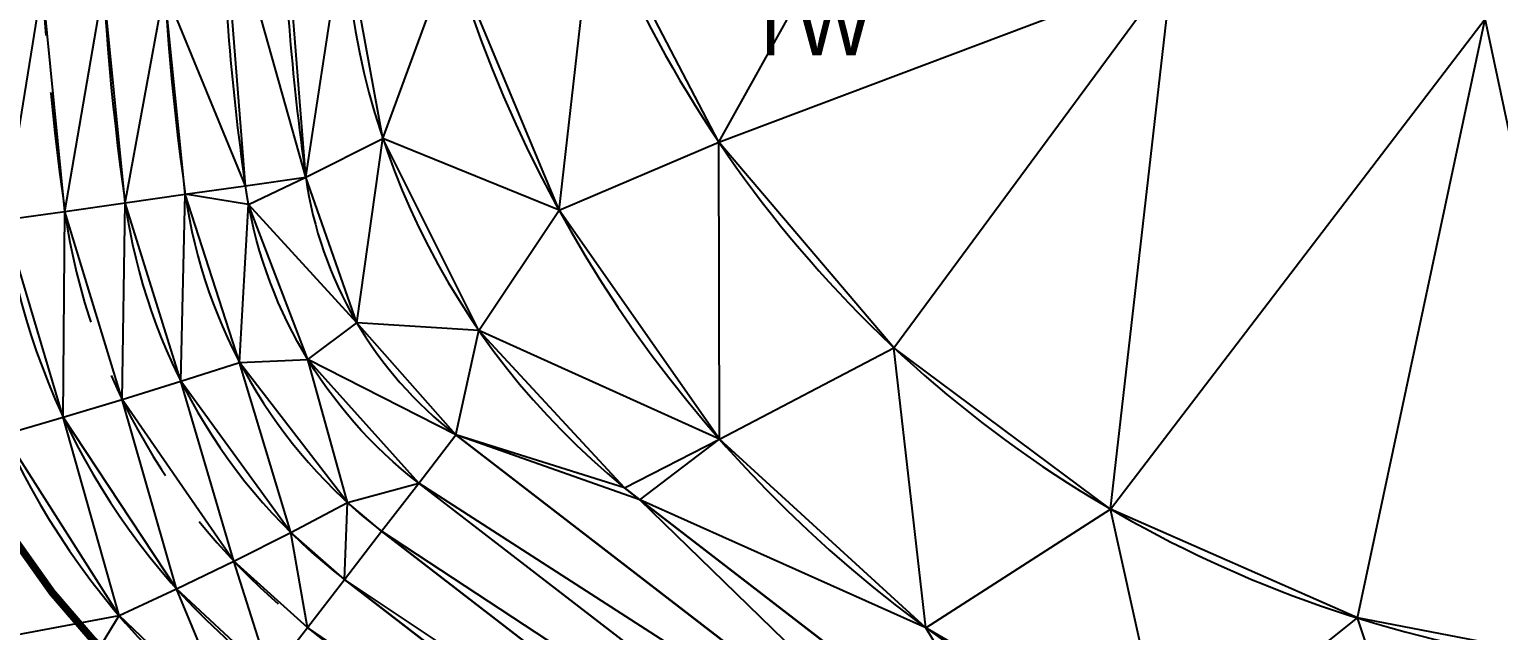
# Model space of a CAD drawing. Header units: inches. Extents: x 2461366 to 2469791, y 7062737 to 7065282.
# Drawn here: x 2466850 to 2466946.6, y 7064203.4 to 7064242.9 of the extents above; entities that cross this region are included whole.
import ezdxf

# ---------------------------------------------------------------- set-up
doc = ezdxf.new("R2010")
doc.units = ezdxf.units.IN
doc.header["$LTSCALE"] = 60
doc.header["$MEASUREMENT"] = 0
doc.linetypes.add('DASHED2', pattern=[0.375, 0.25, -0.125])
for name, color, linetype in [('BLANKET BDNY', 7, 'Continuous'), ('CONC LABEL', 7, 'Continuous'), ('CONTOURS', 35, 'Continuous'), ('PROP TRAIL', 3, 'Continuous'), ('Proposed Ground-C-TINN', 7, 'Continuous')]:
    doc.layers.add(name, color=color, linetype=linetype)

# ---------------------------------------------------------------- blocks, each defined once
blk = doc.blocks.new('*U56')
at = {"layer": 'CONC LABEL', "color": 7, "linetype": 'Continuous'}
for p, q in [((-6.210350772831589, 19.55187090113759), (-6.210350772831589, 15.55187090113759)), ((-4.210350772831589, 17.55187090113759), (-8.210350772831589, 17.55187090113759)), ((3.700905498117208, 8.799999999813735), (-6.210350772831589, 17.55187090113759))]:
    blk.add_line(p, q, dxfattribs=at)
blk.add_lwpolyline([(-6.210350772831589, 17.55187090113759), (-4.226346977055073, 15.26632305886596), (-3.696823657490313, 15.86599384713918)], close=True, dxfattribs=at)
blk.add_circle((-6.210350772831589, 17.55187090113759), 1, dxfattribs=at)
at = {"layer": 'CONC LABEL', "color": 7, "char_height": 4, "attachment_point": 4}
for s, insert in [('548.50', (4, 2.799999999813735)), ('TW', (4, -2.799999999813735))]:
    blk.add_mtext(s, dxfattribs=dict(at, insert=insert))

msp = doc.modelspace()

# ---------------------------------------------------------------- hatches: boundary and pattern name
at = {"layer": 'BLANKET BDNY'}
h = msp.add_hatch(dxfattribs=at)
h.set_pattern_fill('ANSI37', color=256, scale=100, style=0)
h.set_pattern_definition([(45, (0, 0), (-8.838834764831843, 8.838834764831844), []), (135, (0, 0), (-8.838834764831844, -8.838834764831843), [])])
edge = h.paths.add_edge_path()
edge.add_arc((2467100.208745158, 7064237.923879435), 273.2204747360105, 169.9012677808801, 172.1907906211257)
edge.add_arc((2467027.626225511, 7064255.826960341), 199.0343553071266, 174.4583237213443, 193.8708082669343)
edge.add_arc((2466848.958542082, 7064211.707771417), 15.0000000000122, 193.8708082675234, 225.0005338184829)
edge.add_line((2466838.352039185, 7064201.101070879), (2466847.976017304, 7064191.477272089))
edge.add_line((2466847.976017304, 7064191.477272089), (2466886.979065107, 7064161.424201587))
edge.add_line((2466886.979065107, 7064161.424201587), (2466894.841582319, 7064154.331706847))
edge.add_line((2466894.841582319, 7064154.331706847), (2466886.900090076, 7064137.744428198))
edge.add_line((2466886.900090076, 7064137.744428198), (2466779.507461, 7064207.767093))
edge.add_line((2466779.507461, 7064207.767093), (2466779.86340576, 7064273.754990686))
edge.add_line((2466779.86340576, 7064273.754990686), (2466779.865882667, 7064279.652119208))
edge.add_line((2466779.865882667, 7064279.652119208), (2466789.791816665, 7064283.298220268))
edge.add_line((2466789.791816665, 7064283.298220268), (2466789.963231664, 7064282.83157002))
edge.add_line((2466789.963231664, 7064282.83157002), (2466808.895658882, 7064287.971018165))
edge.add_line((2466808.895658882, 7064287.971018165), (2466831.221258827, 7064285.83170773))

# ---------------------------------------------------------------- linework, layer by layer
at = {"layer": 'CONTOURS'}
msp.add_line((2466873.177899239, 7064209.931202051, 554), (2466919.34458551, 7064174.358323637, 554), dxfattribs=at)
for points, elevation in [([(2466875.252238096, 7064272.917773321, 0.1306503217938973), (2466870.613377485, 7064253.228056394, 0.00573206920734131), (2466870.714182982, 7064249.630410987, 0.2222584955463413), (2466890.1573513, 7064211.997110064), (2466915.929565588, 7064192.138811378, 0.1703609493308923), (2466976.009930294, 7064182.715049881, -0.03860661040240859), (2466992.231723652, 7064184.228940547, -0.329974862210863), (2467068.110730982, 7064130.729270106, 0.2210523792262465), (2467140.614169279, 7064055.958395462, 0.2009197958417416), (2467223.779451312, 7064067.118850117, 0.0257907371980534), (2467300.442407611, 7064111.728230053, 0.4072711613602569), (2467357.663764415, 7064275.007717343, -0.09133254410504255), (2467356.295370388, 7064304.394337274), (2467362.039829661, 7064381.030107572, 0.2586501343522296), (2467304.635515926, 7064519.183391529, 0.2329120788418905), (2467077.832707893, 7064570.362129084), (2467058.130007569, 7064563.006221171, -0.07106286248083564), (2467025.402955869, 7064555.844635311, -0.002327327429973171), (2467001.729966924, 7064556.380039173), (2467001.430294609, 7064556.380726052)], 551), ([(2466882.890526614, 7064266.944093606, 0.4165335756129925), (2466974.302692602, 7064201.776245907, -0.02972984815067814), (2466991.814382768, 7064203.224370722, -0.3299565058540575), (2467086.156929405, 7064136.673597547, 0.6110788311030375), (2467223.317892638, 7064115.281541154, -0.2136537189737148), (2467240.85636133, 7064130.16255381), (2467283.124583835, 7064149.13724112, 0.3887172402461734), (2467323.925165636, 7064243.692371663), (2467318.721380466, 7064265.870391021, -0.0876144689294229), (2467316.407272897, 7064307.384266788), (2467322.15173217, 7064384.020037086, 0.2265488585051348), (2467278.336653298, 7064496.73174173), (2467252.132309099, 7064521.639317099, 0.2790398883712965), (2467081.704671542, 7064558.998661494), (2467062.3271743, 7064551.76416658, -0.0726856984687924), (2467025.444311913, 7064543.817883807, 0.3120917350455665), (2466932.595393827, 7064494.009331638, 0.01725092145264072), (2466926.152762842, 7064481.408427039, 0.144369062035239), (2466913.127312949, 7064405.443925344, -0.1342206809358171), (2466912.119661382, 7064382.073448137), (2466893.36907107, 7064325.818370086)], 549), ([(2466844.842941571, 7064282.461064804, 0.008824729838286305), (2466843.430264167, 7064273.421290926, 0.05910140299201692), (2466844.425565422, 7064229.841757115, 0.1957918173413159), (2466863.41217458, 7064197.257188405), (2466916.714802619, 7064156.185843259, 0.1316455741921846), (2466942.516455324, 7064145.437113756, 0.07710622176316881), (2466982.418695712, 7064146.273877408, -0.03861571017802141), (2466992.964414739, 7064147.235757465, -0.3347255788026516), (2467033.155492239, 7064118.57395581, 0.2847079065115691), (2467192.421111566, 7064004.132284516, 0.03906440014781577), (2467221.465774746, 7064004.415594815, -0.3768680235355833), (2467221.465777422, 7064004.415581303), (2467230.154181492, 7063989.720818311)], 558), ([(2466848.783460604, 7064281.773816848, 0.008742024687684329), (2466847.404157062, 7064272.957163064, 0.05898477678933937), (2466848.385925319, 7064230.40349503, 0.1957918173426889), (2466865.853605745, 7064200.425691817), (2466919.156233783, 7064159.354346671, 0.1316455741923943), (2466943.046652955, 7064149.401819353, 0.07713243534118434), (2466981.735705578, 7064150.215159296, -0.03857598679696084), (2466992.884086207, 7064151.23502624, -0.33345188107817), (2467036.915915442, 7064119.948330224, 0.2844550600341164), (2467192.694239303, 7064008.122948776, 0.04818413680206735), (2467227.709905317, 7064009.102196162, -0.3567386961520645), (2467232.86096162, 7064005.810227979), (2467237.657962317, 7063996.742605166, 0.1801557824828346), (2467327.109190973, 7064061.355097485, -0.1162805509133685), (2467359.395016997, 7064094.111606293, 0.09423329465588062), (2467396.252899784, 7064127.875963367, -0.01792403590827691), (2467417.147219034, 7064154.661942049, 0.06868514576067926), (2467430.595510756, 7064180.781579661, -0.4118676350954185), (2467442.657985423, 7064187.389409282, 0.2001421118426125), (2467459.345550272, 7064189.23832333), (2467483.157799878, 7064206.574839922)], 557), ([(2466856.665576167, 7064280.405498592, 0.008574071877662487), (2466855.352146611, 7064272.029733428, 0.05873657377778305), (2466856.306645114, 7064231.526970859, 0.1957918173386373), (2466870.736468073, 7064206.76269864), (2466920.754892049, 7064168.221935654, 0.1331950885957967), (2466944.947307072, 7064158.229958482, 0.07566179082245279), (2466980.196929077, 7064159.082686483, -0.03851137780479354), (2466992.704705177, 7064160.233374016, -0.3311014014577578), (2467045.364664174, 7064123.071478971, 0.3129264817240101), (2467211.762119153, 7064016.824704808, 0.04741834068270966), (2467244.244371573, 7064021.172335502, -0.2815571251608492), (2467274.291130456, 7064012.011660918), (2467274.291135255, 7064012.011652551, 0.115832536869051), (2467327.109190973, 7064061.355097485, -0.1162805509133685), (2467359.395016997, 7064094.111606293, 0.09423329465588062), (2467396.252899784, 7064127.875963367, -0.01792403590827691), (2467417.147219034, 7064154.661942049, 0.02944342086501693), (2467423.795598406, 7064165.414781743, 0.02944342086501693)], 555), ([(2467379.925022653, 7064109.726982187, -0.04831147098816689), (2467359.395016997, 7064094.111606293, 0.09589415636821452), (2467331.583679555, 7064068.082043906), (2467331.583657695, 7064068.082059753, 0.3098599210646428), (2467313.024233882, 7064071.579969916), (2467250.289184423, 7064043.417490484, -0.4205602938576968), (2467056.707387879, 7064126.992309723, 0.3300319464875353), (2466992.467503963, 7064172.231160927, 0.03855176496510035), (2466978.107640089, 7064170.899615462, -0.09869697534806571), (2466937.515467495, 7064171.53188609, -0.1115038356940967), (2466917.534565212, 7064180.802703621), (2466875.619330404, 7064213.099705462, -0.195791817350894), (2466864.227364908, 7064232.650446689, -0.0310276764166851), (2466862.615240683, 7064253.049674309, -0.1309688740981466), (2466868.249438968, 7064276.786958956, -0.1309688740981466)], 553), ([(2466871.826596563, 7064274.992998066, 0.1317632024318789), (2466866.614313844, 7064253.138486686, 0.03106108867839447), (2466868.187724805, 7064233.212184603, 0.1957918173522692), (2466878.060761568, 7064216.268208874), (2466915.326280923, 7064187.553958489, 0.09257273187203643), (2466931.677238766, 7064179.209254837, 0.1177400702629739), (2466977.059830756, 7064176.807518242, -0.03857782099363797), (2466992.349474507, 7064178.230051451, -0.3299994475267127), (2467062.408888817, 7064128.861311835, 0.4391733359138419), (2467232.726256918, 7064052.907010795, 0.09571164176052199)], 552), ([(2466878.833545153, 7064270.312310214, 0.1323768426918321), (2466877.778667421, 7064248.027569025, 0.3857312803008731), (2466974.95792345, 7064188.622207669, -0.03863760980592706), (2466992.114198975, 7064190.227828481, -0.3299565058459706), (2467073.812899156, 7064132.596231093, 0.1313826329268038), (2467105.142095689, 7064084.220963569, 0.2530376338276927)], 550)]:
    msp.add_lwpolyline(points, format="xyb", dxfattribs=dict(at, elevation=elevation))
at = {"layer": 'CONTOURS', "linetype": 'DASHED2', "ltscale": 0.5, "elevation": 556}
msp.add_lwpolyline([(2466852.724723575, 7064281.090834242, 0.008660719662112421), (2466851.378116568, 7064272.49330526, 0.05886327197790418), (2466852.346285216, 7064230.965232944, 0.1957918173443232), (2466868.295036909, 7064203.594195228), (2466920.7364195, 7064163.186466693, 0.1353769416851799), (2466945.354258863, 7064153.142085551, 0.07347236362214672), (2466981.052147734, 7064154.15634224, -0.0385436057056871), (2466992.804160263, 7064155.23429295, -0.3323313917137967), (2467040.67287173, 7064121.331456478, 0.2842051699168156), (2467192.96736704, 7064012.113613036, 0.07348391388559425)], format="xyb", dxfattribs=at)
at = {"layer": 'CONTOURS'}
for centre, radius, start, end in [((2467027.626225524, 7064255.826960346, 554), 169.0343553199337, 174.6572077949015, 188.0729884288149), ((2466893.930064137, 7064236.86348105, 554), 34.0000000007249, 188.0729884293436, 232.3846219102062)]:
    msp.add_arc(centre, radius, start, end, dxfattribs=at)
at = {"layer": 'PROP TRAIL', "color": 7, "const_width": 0.5}
for points in [[(2467100.543915938, 7064022.852219037), (2467045.303726633, 7064061.972709625, -0.1024434274122119), (2467011.667798831, 7064098.042953123, 0.1968086287955771), (2466978.130198123, 7064122.796358044), (2466934.967277729, 7064133.688002687, -0.1222992921477164), (2466900.020313081, 7064152.35364781, 0.02645634984463096), (2466854.627964961, 7064189.139882212, -0.1881008199916675), (2466833.033487346, 7064222.772044357, -0.08522339602867839), (2466831.525821382, 7064274.937491746, 0.01195863646456967), (2466832.780127712, 7064284.546698507, -0.0009487009203886553)], [(2467020.212230633, 7064103.238401628, 0.1968086287931943), (2466980.576884343, 7064132.492425625), (2466937.413963949, 7064143.384070268, -0.1222992921471707), (2466906.718423029, 7064159.778964175, 0.02645634984441927), (2466860.504483211, 7064197.231021393, -0.1881008199906089), (2466842.836274254, 7064224.748244966, -0.08522339602938073), (2466841.426380812, 7064273.530749775, -0.02136198832529441), (2466842.198569323, 7064282.914744576)]]:
    msp.add_lwpolyline(points, format="xyb", dxfattribs=at)
at = {"layer": 'Proposed Ground-C-TINN'}
for p, q in [((2466895.356667165, 7064235.513130047, 549), (2466905.505549897, 7064253.739873474, 548)), ((2466864.227364908, 7064232.650446689, 553), (2466862.615240683, 7064253.049674309, 553)), ((2466868.187724805, 7064233.212184603, 552), (2466862.615240683, 7064253.049674309, 553)), ((2466868.187724805, 7064233.212184603, 552), (2466866.614313844, 7064253.138486686, 552)), ((2466884.846425737, 7064231.049360248, 550), (2466887.148595612, 7064251.258186498, 549)), ((2466895.356667165, 7064235.513130047, 549), (2466887.148595612, 7064251.258186498, 549)), ((2466868.187724805, 7064233.212184603, 552), (2466870.714182982, 7064249.630410987, 551)), ((2466873.253716057, 7064235.754144495, 551), (2466870.714182982, 7064249.630410987, 551)), ((2466873.253716057, 7064235.754144495, 551), (2466877.778667421, 7064248.027569025, 550)), ((2466884.846425737, 7064231.049360248, 550), (2466877.778667421, 7064248.027569025, 550)), ((2466895.356667165, 7064235.513130047, 549), (2466925.142817098, 7064246.743135489, 548)), ((2466906.871168205, 7064221.996639857, 549), (2466925.142817098, 7064246.743135489, 548)), ((2466921.111442481, 7064211.390329009, 549), (2466925.142817098, 7064246.743135489, 548)), ((2466848.385925319, 7064230.40349503, 557), (2466850.870067046, 7064245.906103325, 556)), ((2466852.346285216, 7064230.965232944, 556), (2466850.870067046, 7064245.906103325, 556)), ((2466852.346285216, 7064230.965232944, 556), (2466854.885872346, 7064245.744376105, 555)), ((2466856.306645114, 7064231.526970859, 555), (2466854.885872346, 7064245.744376105, 555)), ((2466856.306645114, 7064231.526970859, 555), (2466858.902348785, 7064245.58651619, 554)), ((2466860.267005011, 7064232.088708774, 554), (2466858.902348785, 7064245.58651619, 554)), ((2466864.227364908, 7064232.650446689, 553), (2466858.902348785, 7064245.58651619, 554)), ((2466921.111442481, 7064211.390329009, 549), (2466945.753538017, 7064243.616669632, 548)), ((2466937.359377739, 7064204.229055302, 549), (2466945.753538017, 7064243.616669632, 548)), ((2466954.795618877, 7064200.873949311, 549), (2466945.753538017, 7064243.616669632, 548)), ((2466868.187724805, 7064233.212184603, 552), (2466873.253716057, 7064235.754144495, 551)), ((2466871.546710121, 7064223.635273951, 552), (2466873.253716057, 7064235.754144495, 551)), ((2466884.846425737, 7064231.049360248, 550), (2466873.253716057, 7064235.754144495, 551)), ((2466879.568002506, 7064223.139478957, 551), (2466873.253716057, 7064235.754144495, 551)), ((2466884.846425737, 7064231.049360248, 550), (2466895.356667165, 7064235.513130047, 549)), ((2466895.408203338, 7064215.994074306, 550), (2466895.356667165, 7064235.513130047, 549)), ((2466906.871168205, 7064221.996639857, 549), (2466895.356667165, 7064235.513130047, 549)), ((2466864.227364908, 7064232.650446689, 553), (2466868.187724805, 7064233.212184603, 552)), ((2466864.430831017, 7064231.404978937, 553), (2466868.187724805, 7064233.212184603, 552)), ((2466871.546710121, 7064223.635273951, 552), (2466868.187724805, 7064233.212184603, 552)), ((2466856.306645114, 7064231.526970859, 555), (2466860.267005011, 7064232.088708774, 554)), ((2466859.97677891, 7064219.799647297, 555), (2466860.267005011, 7064232.088708774, 554)), ((2466860.267005011, 7064232.088708774, 554), (2466864.227364908, 7064232.650446689, 553)), ((2466863.840330398, 7064221.032880191, 554), (2466860.267005011, 7064232.088708774, 554)), ((2466864.430831017, 7064231.404978937, 553), (2466860.267005011, 7064232.088708774, 554)), ((2466864.430831017, 7064231.404978937, 553), (2466864.227364908, 7064232.650446689, 553)), ((2466852.346285216, 7064230.965232944, 556), (2466856.306645114, 7064231.526970859, 555)), ((2466856.107886877, 7064218.601966671, 556), (2466856.306645114, 7064231.526970859, 555)), ((2466859.97677891, 7064219.799647297, 555), (2466856.306645114, 7064231.526970859, 555)), ((2466863.840330398, 7064221.032880191, 554), (2466864.430831017, 7064231.404978937, 553)), ((2466871.546710121, 7064223.635273951, 552), (2466864.430831017, 7064231.404978937, 553)), ((2466868.33281835, 7064221.21800221, 553), (2466864.430831017, 7064231.404978937, 553)), ((2466879.568002506, 7064223.139478957, 551), (2466884.846425737, 7064231.049360248, 550)), ((2466895.408203338, 7064215.994074306, 550), (2466884.846425737, 7064231.049360248, 550)), ((2466848.385925319, 7064230.40349503, 557), (2466852.346285216, 7064230.965232944, 556)), ((2466852.234456243, 7064217.434732185, 557), (2466848.385925319, 7064230.40349503, 557)), ((2466852.234456243, 7064217.434732185, 557), (2466852.346285216, 7064230.965232944, 556)), ((2466856.107886877, 7064218.601966671, 556), (2466852.346285216, 7064230.965232944, 556)), ((2466868.33281835, 7064221.21800221, 553), (2466871.546710121, 7064223.635273951, 552)), ((2466878.060761568, 7064216.268208874, 552), (2466871.546710121, 7064223.635273951, 552)), ((2466879.568002506, 7064223.139478957, 551), (2466871.546710121, 7064223.635273951, 552)), ((2466878.060761568, 7064216.268208874, 552), (2466879.568002506, 7064223.139478957, 551)), ((2466889.154425127, 7064212.79054175, 551), (2466879.568002506, 7064223.139478957, 551)), ((2466895.408203338, 7064215.994074306, 550), (2466879.568002506, 7064223.139478957, 551)), ((2466895.408203338, 7064215.994074306, 550), (2466906.871168205, 7064221.996639857, 549)), ((2466921.111442481, 7064211.390329009, 549), (2466906.871168205, 7064221.996639857, 549)), ((2466908.967290567, 7064203.569745979, 550), (2466906.871168205, 7064221.996639857, 549)), ((2466859.97677891, 7064219.799647297, 555), (2466863.840330398, 7064221.032880191, 554)), ((2466863.840330398, 7064221.032880191, 554), (2466868.33281835, 7064221.21800221, 553)), ((2466867.197429375, 7064209.856699703, 555), (2466863.840330398, 7064221.032880191, 554)), ((2466870.92759528, 7064211.825780946, 554), (2466863.840330398, 7064221.032880191, 554)), ((2466875.619330404, 7064213.099705462, 553), (2466868.33281835, 7064221.21800221, 553)), ((2466870.92759528, 7064211.825780946, 554), (2466868.33281835, 7064221.21800221, 553)), ((2466878.060761568, 7064216.268208874, 552), (2466868.33281835, 7064221.21800221, 553)), ((2466856.107886877, 7064218.601966671, 556), (2466859.97677891, 7064219.799647297, 555)), ((2466863.450159515, 7064207.967539911, 556), (2466859.97677891, 7064219.799647297, 555)), ((2466867.197429375, 7064209.856699703, 555), (2466859.97677891, 7064219.799647297, 555)), ((2466852.234456243, 7064217.434732185, 557), (2466856.107886877, 7064218.601966671, 556)), ((2466859.688987284, 7064206.146243935, 557), (2466856.107886877, 7064218.601966671, 556)), ((2466863.450159515, 7064207.967539911, 556), (2466856.107886877, 7064218.601966671, 556)), ((2466848.357105862, 7064216.293953243, 558), (2466852.234456243, 7064217.434732185, 557)), ((2466855.916253782, 7064204.383483784, 558), (2466852.234456243, 7064217.434732185, 557)), ((2466859.688987284, 7064206.146243935, 557), (2466852.234456243, 7064217.434732185, 557)), ((2466855.916253782, 7064204.383483784, 558), (2466848.357105862, 7064216.293953243, 558)), ((2466875.619330404, 7064213.099705462, 553), (2466878.060761568, 7064216.268208874, 552)), ((2466915.326280923, 7064187.553958489, 552), (2466878.060761568, 7064216.268208874, 552)), ((2466889.154425127, 7064212.79054175, 551), (2466878.060761568, 7064216.268208874, 552)), ((2466890.1573513, 7064211.997110064, 551), (2466878.060761568, 7064216.268208874, 552)), ((2466889.154425127, 7064212.79054175, 551), (2466895.408203338, 7064215.994074306, 550)), ((2466890.1573513, 7064211.997110064, 551), (2466895.408203338, 7064215.994074306, 550)), ((2466908.967290567, 7064203.569745979, 550), (2466895.408203338, 7064215.994074306, 550)), ((2466870.92759528, 7064211.825780946, 554), (2466875.619330404, 7064213.099705462, 553)), ((2466873.177899239, 7064209.931202051, 554), (2466875.619330404, 7064213.099705462, 553)), ((2466917.534565212, 7064180.802703621, 553), (2466875.619330404, 7064213.099705462, 553)), ((2466915.326280923, 7064187.553958489, 552), (2466875.619330404, 7064213.099705462, 553)), ((2466890.1573513, 7064211.997110064, 551), (2466889.154425127, 7064212.79054175, 551)), ((2466867.197429375, 7064209.856699703, 555), (2466870.92759528, 7064211.825780946, 554)), ((2466870.736468073, 7064206.76269864, 555), (2466870.92759528, 7064211.825780946, 554)), ((2466873.177899239, 7064209.931202051, 554), (2466870.92759528, 7064211.825780946, 554)), ((2466915.326280923, 7064187.553958489, 552), (2466890.1573513, 7064211.997110064, 551)), ((2466908.967290567, 7064203.569745979, 550), (2466890.1573513, 7064211.997110064, 551)), ((2466915.929565588, 7064192.138811378, 551), (2466890.1573513, 7064211.997110064, 551)), ((2466908.967290567, 7064203.569745979, 550), (2466921.111442481, 7064211.390329009, 549)), ((2466937.359377739, 7064204.229055302, 549), (2466921.111442481, 7064211.390329009, 549)), ((2466924.886017348, 7064194.360678788, 550), (2466921.111442481, 7064211.390329009, 549)), ((2466863.450159515, 7064207.967539911, 556), (2466867.197429375, 7064209.856699703, 555)), ((2466868.295036909, 7064203.594195228, 556), (2466867.197429375, 7064209.856699703, 555)), ((2466870.736468073, 7064206.76269864, 555), (2466867.197429375, 7064209.856699703, 555)), ((2466870.736468073, 7064206.76269864, 555), (2466873.177899239, 7064209.931202051, 554)), ((2466919.34458551, 7064174.358323637, 554), (2466873.177899239, 7064209.931202051, 554)), ((2466917.534565212, 7064180.802703621, 553), (2466873.177899239, 7064209.931202051, 554)), ((2466859.688987284, 7064206.146243935, 557), (2466863.450159515, 7064207.967539911, 556)), ((2466865.853605745, 7064200.425691817, 557), (2466863.450159515, 7064207.967539911, 556)), ((2466868.295036909, 7064203.594195228, 556), (2466863.450159515, 7064207.967539911, 556)), ((2466855.916253782, 7064204.383483784, 558), (2466859.688987284, 7064206.146243935, 557)), ((2466863.412174581, 7064197.257188405, 558), (2466859.688987284, 7064206.146243935, 557)), ((2466865.853605745, 7064200.425691817, 557), (2466859.688987284, 7064206.146243935, 557)), ((2466868.295036909, 7064203.594195228, 556), (2466870.736468073, 7064206.76269864, 555)), ((2466920.754892049, 7064168.221935654, 555), (2466870.736468073, 7064206.76269864, 555)), ((2466919.34458551, 7064174.358323637, 554), (2466870.736468073, 7064206.76269864, 555)), ((2466838.352039185, 7064201.101070879, 558), (2466855.916253782, 7064204.383483784, 558)), ((2466847.976017304, 7064191.477272089, 558), (2466855.916253782, 7064204.383483784, 558)), ((2466863.412174581, 7064197.257188405, 558), (2466855.916253782, 7064204.383483784, 558)), ((2466924.886017348, 7064194.360678788, 550), (2466937.359377739, 7064204.229055302, 549)), ((2466954.795618877, 7064200.873949311, 549), (2466937.359377739, 7064204.229055302, 549)), ((2466942.415742156, 7064188.799965793, 550), (2466937.359377739, 7064204.229055302, 549)), ((2466865.853605745, 7064200.425691817, 557), (2466868.295036909, 7064203.594195228, 556)), ((2466920.7364195, 7064163.186466693, 556), (2466868.295036909, 7064203.594195228, 556)), ((2466920.754892049, 7064168.221935654, 555), (2466868.295036909, 7064203.594195228, 556)), ((2466924.886017348, 7064194.360678788, 550), (2466908.967290567, 7064203.569745979, 550)), ((2466915.929565588, 7064192.138811378, 551), (2466908.967290567, 7064203.569745979, 550))]:
    msp.add_line(p, q, dxfattribs=at)

# ---------------------------------------------------------------- block references
at = {"layer": 'CONC LABEL', "color": 7}
msp.add_blockref('*U56', (2466893.131251219, 7064246.030645686), dxfattribs=at)

doc.saveas('drawing.dxf')
